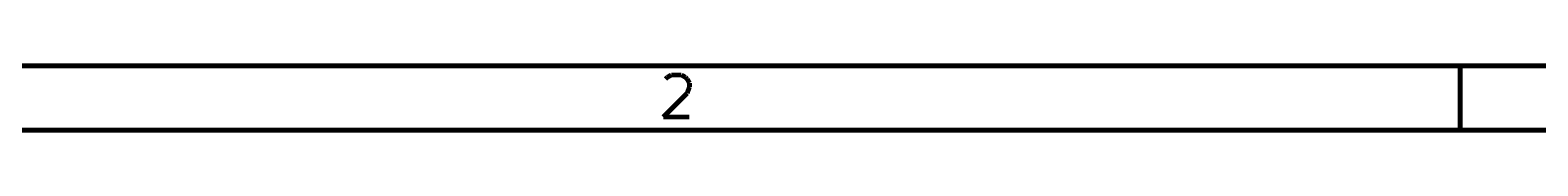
# Model space of a CAD drawing. Header units: millimetres. Extents: x 10 to 287, y 10 to 200.
# Drawn here: x 65.59 to 112.41, y 197.96 to 200.1 of the extents above; entities that cross this region are included whole.
import ezdxf

# ---------------------------------------------------------------- set-up
doc = ezdxf.new("R2010")
doc.units = ezdxf.units.MM
doc.layers.add('P', color=7, linetype='Continuous')

msp = doc.modelspace()

# ---------------------------------------------------------------- linework, layer by layer
at = {"layer": 'P', "const_width": 0.15}
for points in [[(286.985, 200.025), (9.984, 200.025)], [(109.996, 198.032), (109.996, 200.025)], [(85.319, 199.619), (85.372, 199.672)], [(85.372, 199.672), (85.496, 199.743)], [(85.496, 199.743), (85.813, 199.743)], [(85.813, 199.743), (85.937, 199.672)], [(85.937, 199.672), (85.99, 199.619)], [(85.99, 199.619), (86.06, 199.496)], [(86.06, 199.496), (86.06, 199.372)], [(85.99, 199.178), (85.249, 198.438)], [(86.06, 199.372), (85.99, 199.178)], [(85.249, 198.438), (86.06, 198.438)], [(284.992, 198.032), (11.994, 198.032)]]:
    msp.add_lwpolyline(points, dxfattribs=at)

doc.saveas('drawing.dxf')
